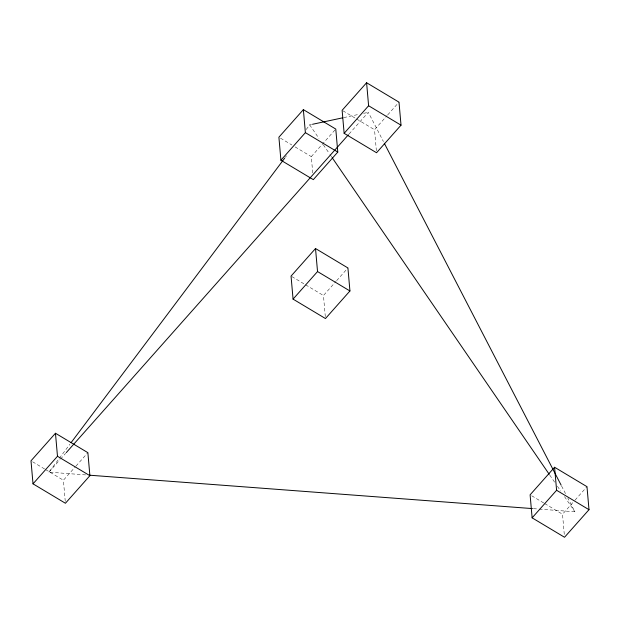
<?xml version="1.0" encoding="UTF-8"?>
<svg xmlns="http://www.w3.org/2000/svg" width="620" height="620" viewBox="0 0 620 620"><rect width="100%" height="100%" fill="white"/><g stroke="black" fill="none" stroke-linecap="round" stroke-linejoin="round"><path stroke-width="0.46" stroke-dasharray="3.1 2.33" d="M85.614 474.904L48.941 472.138L58.815 458.994M59.388 458.219L69.843 444.3M285.293 157.364L286.448 155.822M306.195 129.526L309.682 124.883L311.573 124.481M312.728 172.933L311.302 156.627L335.776 129.061M48.941 472.138L59.861 459.831M60.504 459.11L65.65 453.321M349.037 134.052L368.311 112.329L383.423 141.538M65.255 501.348L63.403 480.244L75.33 466.814M75.958 466.108L87.877 452.678M376.379 150.831L374.534 129.727L387.082 115.591M387.709 114.886L399.001 102.16M325.298 316.626L323.454 295.523L336.001 281.387M336.629 280.674L347.928 267.956M564.278 534.386L562.518 514.244L574.438 500.813M575.066 500.107L586.985 486.677M343.728 117.591L358.856 114.359M363.584 113.344L368.311 112.329M533.417 508.664L538.245 509.028M539.214 509.105L574.918 511.795L567.812 498.046M342.938 110.786L355.896 118.559M356.709 119.048L374.534 129.727M280.519 138.175L291.857 144.971M295.097 146.909L311.302 156.627M291.857 276.582L304.823 284.355M305.629 284.836L323.454 295.523M531.728 495.791L543.88 503.076M544.693 503.564L562.518 514.244M32.62 461.792L44.772 469.077M45.586 469.557L63.403 480.244M309.682 124.883L318.974 138.446M323.353 144.824L329.367 153.605M329.918 154.403L331.553 156.79M549.762 475.098L554.683 482.275M557.419 486.266L560.697 491.055M564.525 496.636L574.918 511.795M561.588 486.026L566.037 494.613"/><path stroke-width="0.93" d="M71.006 442.75L284.712 158.139M303.366 109.632L278.899 137.198L280.914 160.224L313.317 179.645L337.784 152.078L335.776 129.061L303.366 109.632L305.381 132.649L280.914 160.224M55.467 433.248L31 460.815L33.015 483.84L65.418 503.262L89.892 475.695L87.877 452.678L55.467 433.248L57.482 456.274L33.015 483.84M366.598 82.739L342.124 110.306L344.139 133.323L376.542 152.745L401.016 125.178L399.001 102.16L366.598 82.739L368.606 105.757L344.139 133.323M66.286 452.592L348.394 134.773M315.518 248.527L291.051 276.094L293.066 299.119L325.469 318.541L349.936 290.974L347.928 267.956L315.518 248.527L317.533 271.552L293.066 299.119M554.582 467.255L530.108 494.822L532.123 517.839L564.533 537.261L589 509.694L586.985 486.677L554.582 467.255L556.597 490.273L532.123 517.839M312.519 124.279L342.783 117.8M89.474 475.199L532.456 508.594M368.606 105.757L401.016 125.178M305.381 132.649L337.784 152.078M317.533 271.552L349.936 290.974M556.597 490.273L589 509.694M57.482 456.274L89.892 475.695M332.103 157.589L549.219 474.3M384.307 143.259L561.146 485.166"/></g></svg>
